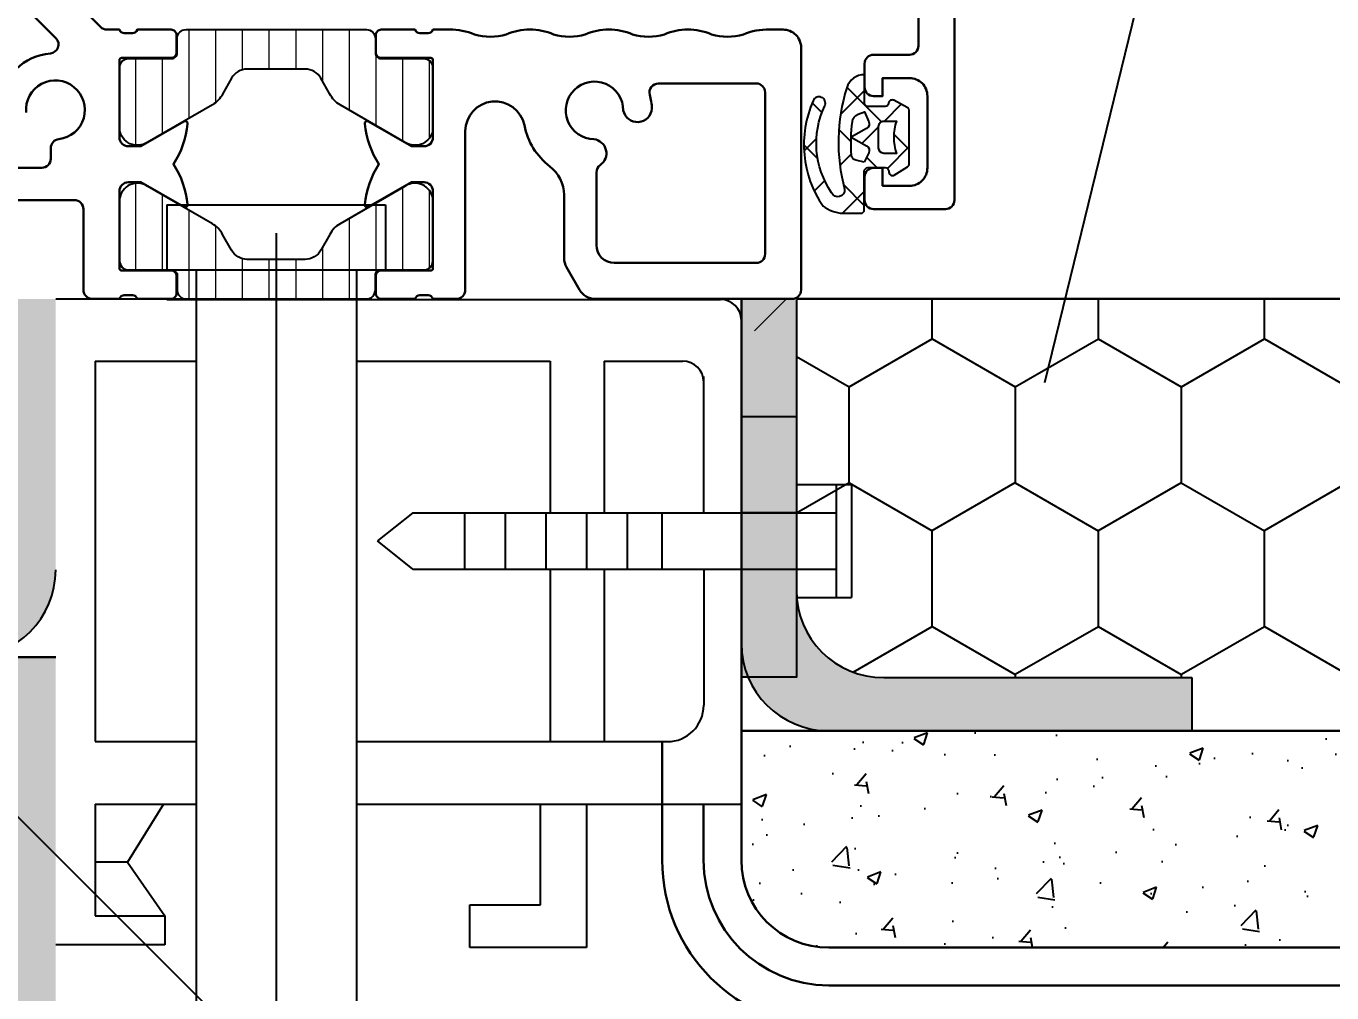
# Model space of a CAD drawing. Header units: millimetres. Extents: x 215300 to 349394, y -116838 to -1602.
# Drawn here: x 347043.9 to 347113.9, y -2805.4 to -2753.6 of the extents above; entities that cross this region are included whole.
import ezdxf
from ezdxf import colors
from ezdxf.entities.mleader import LeaderData, LeaderLine
from ezdxf.math import Vec2, Vec3

# ---------------------------------------------------------------- set-up
doc = ezdxf.new("R2010")
doc.units = ezdxf.units.MM
doc.linetypes.add('DASHED2', pattern=[9.525, 6.35, -3.175])
doc.linetypes.add('осевая', pattern=[2, 1.25, -0.25, 0.25, -0.25])
doc.layers.get('Defpoints').update_dxf_attribs({"color": 3, "lineweight": 35})
for name, color, linetype, lineweight in [('0S-Profile PVC-U', 254, 'Continuous', 25), ('0S-Shading PVC-U', 253, 'Continuous', 13), ('PDF _Геометрия', 7, 'Continuous', 0), ('АР_Оси_Разм', 7, 'Continuous', 15), ('АР_Тонкие', 250, 'Continuous', 5)]:
    doc.layers.add(name, color=color, linetype=linetype, lineweight=lineweight)
doc.layers.add('A-OKNO-RAM', color=140, linetype='Continuous')
doc.styles.add('Архитект', font='isocpeur.ttf', dxfattribs={"width": 0.8, "oblique": 8})
doc.styles.add('Архитектурный размер', font='isocpeur.ttf', dxfattribs={"width": 0.8, "oblique": 8})
doc.dimstyles.new('KK 100', dxfattribs={"dimscale": 100, "dimtxt": 3, "dimasz": 2, "dimexe": 1.5, "dimexo": 2, "dimtad": 1, "dimdec": 0, "dimrnd": 5, "dimtxsty": 'Архитект', "dimblk": 'OBLIQUE', "dimcen": 2.5, "dimdle": 1.5, "dimadec": 0, "dimazin": 0, "dimtfac": 1, "dimtdec": 0, "dimtmove": 0, "dimatfit": 3, "dimarcsym": 0})
pattern_1 = [(50, (282615.428, -28166.6356), (7.3761837, -0.64533214), [0.771285, -8.4841348]), (355, (282615.428, -28166.6356), (-1.4268904, 7.7353869), [0.617028, -6.7873079]), (100.451, (282616.043, -28166.6894), (5.94931996, 7.0900195), [0.655491, -7.2104012]), (46.1842, (282615.428, -28164.579), (10.9752858, -1.7021846), [1.1569275, -12.7262023]), (96.6356, (282616.343, -28164.721), (9.6118804, 10.0176177), [0.9832365, -10.8156018]), (351.184, (282615.428, -28164.579), (9.6118954, 10.0176), [0.925542, -10.1809618]), (21, (282616.4565, -28165.093), (6.1384924, -4.14046504), [0.771285, -8.4841348]), (326, (282616.4565, -28165.093), (2.5022035, 7.457292), [0.617028, -6.7873079]), (71.4514, (282616.968, -28165.438), (8.640679, 3.3168436), [0.655491, -7.2104012]), (37.5, (282615.4281, -28166.6356), (0.12504952, 3.42341375), [0, -6.70503747, 0, -6.89014587, 0, -6.81301737]), (7.5, (282615.428, -28166.6356), (2.70535446, 4.05605109), [0, -3.92841153, 0, -6.55078048, 0, -2.59665945]), (327.5, (282613.1349, -28166.6356), (5.48971077, -0.23194195), [0, -2.57094995, 0, -8.02136385, 0, -10.6437328]), (317.5, (282612.1065, -28166.6356), (5.99736554, 1.02945253), [0, -3.34223494, 0, -5.3270083, 0, -7.55859286])]

# ---------------------------------------------------------------- blocks, each defined once
blk = doc.blocks.new('_224073_171230_Bar')
at = {"layer": '0S-Shading PVC-U'}
h = blk.add_hatch(dxfattribs=at)
h.set_pattern_fill('ANSI31', color=256, scale=0.468, angle=45, style=0)
edge = h.paths.add_edge_path()
edge.add_arc((37.254027, 0.500007), 0.5, 269.9999572, 360.0000428)
edge.add_line((37.754027, 0.500007), (37.754027, 1.310339))
edge.add_arc((38.054027, 1.310339), 0.3, 89.9999572, 180.0000428, ccw=False)
edge.add_line((38.054027, 1.610339), (40.454025, 1.610007))
edge.add_arc((40.454028, 2.110003), 0.499996, 269.99960647, 360.00027894)
edge.add_line((40.954024, 2.110005), (40.954024, 5.586547))
edge.add_arc((39.964206, 5.444236), 0.999996, 8.18161232, 122.72701183)
edge.add_line((39.423571, 6.285489), (35.791862, 4.188721))
edge.add_arc((36.541866, 2.88968), 1.500005, 120.00006528, 152.00572101)
edge.add_line((35.21737, 3.593757), (34.721595, 2.710527))
edge.add_arc((33.84958, 3.200005), 0.999999, 269.99997962, 330.69368175, ccw=False)
edge.add_line((33.84958, 2.200006), (30.618469, 2.200006))
edge.add_arc((30.618469, 3.200005), 0.999999, 209.30631825, 270.00002038, ccw=False)
edge.add_line((29.746454, 2.710527), (29.25068, 3.593757))
edge.add_arc((27.926184, 2.88968), 1.500005, 27.99427899, 59.99993472)
edge.add_line((28.676188, 4.188721), (25.044479, 6.285489))
edge.add_arc((24.503844, 5.444236), 0.999996, 57.27298817, 171.81838768)
edge.add_line((23.514026, 5.586547), (23.514026, 2.110005))
edge.add_arc((24.014021, 2.110002), 0.499995, 179.99966377, 270.00033623)
edge.add_line((24.014024, 1.610007), (26.414023, 1.610339))
edge.add_arc((26.414023, 1.310339), 0.3, -0.0000428, 90.0000428, ccw=False)
edge.add_line((26.714023, 1.310339), (26.714023, 0.500007))
edge.add_arc((27.214023, 0.500007), 0.5, 179.9999572, 270.0000428)
edge.add_line((27.214023, 0.000007), (37.254027, 0.000007))
edge = h.paths.add_edge_path()
edge.add_ellipse((37.254027, 14.5), major_axis=(0, 0.5), ratio=1, start_angle=269.9999572, end_angle=360.0000428, ccw=False)
edge.add_line((37.754027, 14.5), (37.754027, 13.689669))
edge.add_ellipse((38.054027, 13.689669), major_axis=(0, 0.3), ratio=1, start_angle=89.9999572, end_angle=180.0000428)
edge.add_line((38.054027, 13.389669), (40.454025, 13.390001))
edge.add_ellipse((40.454028, 12.890005), major_axis=(0, 0.499996), ratio=1, start_angle=269.99966377, end_angle=360.00033623, ccw=False)
edge.add_line((40.954024, 12.890002), (40.954024, 9.413461))
edge.add_ellipse((39.964206, 9.555772), major_axis=(0, 0.999996), ratio=1, start_angle=147.27298817, end_angle=261.81838768, ccw=False)
edge.add_line((39.423571, 8.714519), (35.791862, 10.811286))
edge.add_ellipse((36.541866, 12.110327), major_axis=(0, 1.500005), ratio=1, start_angle=117.99427899, end_angle=149.99993472, ccw=False)
edge.add_line((35.21737, 11.40625), (34.721595, 12.28948))
edge.add_ellipse((33.84958, 11.800002), major_axis=(0, 0.999999), ratio=1, start_angle=299.30631825, end_angle=360.00002038)
edge.add_line((33.84958, 12.800001), (30.618469, 12.800001))
edge.add_ellipse((30.618469, 11.800002), major_axis=(0, 0.999999), ratio=1, start_angle=359.99997962, end_angle=420.69368175)
edge.add_line((29.746454, 12.28948), (29.25068, 11.40625))
edge.add_ellipse((27.926184, 12.110327), major_axis=(0, 1.500005), ratio=1, start_angle=210.00006528, end_angle=242.00572101, ccw=False)
edge.add_line((28.676188, 10.811286), (25.044479, 8.714519))
edge.add_ellipse((24.503844, 9.555772), major_axis=(0, 0.999996), ratio=1, start_angle=98.18161232, end_angle=212.72701183, ccw=False)
edge.add_line((23.514026, 9.413461), (23.514026, 12.890002))
edge.add_ellipse((24.014022, 12.890005), major_axis=(0, 0.499996), ratio=1, start_angle=-0.00027894, end_angle=90.00039353, ccw=False)
edge.add_line((24.014024, 13.390001), (26.414023, 13.389669))
edge.add_ellipse((26.414023, 13.689669), major_axis=(0, 0.3), ratio=1, start_angle=179.9999572, end_angle=270.0000428)
edge.add_line((26.714023, 13.689669), (26.714023, 14.5))
edge.add_ellipse((27.214023, 14.5), major_axis=(0, 0.5), ratio=1, start_angle=-0.0000428, end_angle=90.0000428, ccw=False)
edge.add_line((27.214023, 15), (37.254027, 15))
at = {"layer": '0S-Profile PVC-U', "extrusion": (0, 0, -1)}
blk.add_lwpolyline([(-37.254027, 15, 0.414214), (-37.754027, 14.5), (-37.754027, 13.689669), (-37.754027, 13.689669, -0.414214), (-38.054027, 13.389669), (-40.454025, 13.390001), (-40.454025, 13.390001, 0.414217), (-40.954024, 12.890002), (-40.954024, 9.413461), (-40.954024, 9.413461, 0.546041), (-39.423571, 8.714519), (-35.791862, 10.811286), (-35.791862, 10.811286, 0.140566), (-35.21737, 11.40625), (-34.721595, 12.28948), (-34.721595, 12.28948, -0.271196), (-33.84958, 12.800001), (-30.618469, 12.800001), (-30.618469, 12.800001, -0.271196), (-29.746454, 12.28948), (-29.25068, 11.40625), (-29.25068, 11.40625, 0.140566), (-28.676188, 10.811286), (-25.044479, 8.714519), (-25.044479, 8.714519, 0.546041), (-23.514026, 9.413461), (-23.514026, 12.890002), (-23.514026, 12.890002, 0.414217), (-24.014024, 13.390001), (-26.414023, 13.389669), (-26.414023, 13.389669, -0.414214), (-26.714023, 13.689669), (-26.714023, 14.5), (-26.714023, 14.5, 0.414214), (-27.214023, 15), (-37.254027, 15)], format="xyb", close=True, dxfattribs=at)
at = {"layer": '0S-Profile PVC-U'}
blk.add_lwpolyline([(37.254027, 0.000007, 0.414214), (37.754027, 0.500007), (37.754027, 1.310339), (37.754027, 1.310339, -0.414214), (38.054027, 1.610339), (40.454025, 1.610007), (40.454025, 1.610007, 0.414217), (40.954024, 2.110005), (40.954024, 5.586547), (40.954024, 5.586547, 0.546041), (39.423571, 6.285489), (35.791862, 4.188721), (35.791862, 4.188721, 0.140566), (35.21737, 3.593757), (34.721595, 2.710527), (34.721595, 2.710527, -0.271196), (33.84958, 2.200006), (30.618469, 2.200006), (30.618469, 2.200006, -0.271196), (29.746454, 2.710527), (29.25068, 3.593757), (29.25068, 3.593757, 0.140566), (28.676188, 4.188721), (25.044479, 6.285489), (25.044479, 6.285489, 0.546041), (23.514026, 5.586547), (23.514026, 2.110005), (23.514026, 2.110005, 0.414217), (24.014024, 1.610007), (26.414023, 1.610339), (26.414023, 1.610339, -0.414214), (26.714023, 1.310339), (26.714023, 0.500007), (26.714023, 0.500007, 0.414214), (27.214023, 0.000007), (37.254027, 0.000007)], format="xyb", close=True, dxfattribs=at)
blk = doc.blocks.new('_Oblique')
at = {"color": 0, "linetype": 'ByBlock', "lineweight": -2}
blk.add_line((-0.5, -0.5), (0.5, 0.5), dxfattribs=at)
blk = doc.blocks.new('*D37')
at = {"layer": 'Defpoints', "color": 0, "ltscale": 100, "transparency": 16777216}
for p in [(347042.591, -2748.97), (346996.387, -2768.224), (347042.504, -2768.224)]:
    blk.add_point(p, dxfattribs=at)
at = {"layer": 'АР_Оси_Разм', "color": 0, "lineweight": -2, "ltscale": 100, "transparency": 16777216}
for p, q in [((346996.387, -2748.97), (346996.387, -2548.97)), ((346842.591, -2748.97), (346846.387, -2748.97)), ((346996.387, -2748.97), (346996.387, -2768.224)), ((346842.504, -2768.224), (346846.387, -2768.224)), ((346996.387, -2768.224), (346996.387, -2968.224))]:
    blk.add_line(p, q, dxfattribs=at)
at = {"layer": 'АР_Оси_Разм', "color": 0, "lineweight": -2, "ltscale": 100, "transparency": 16777216, "xscale": 200, "yscale": 200, "zscale": 200}
for p, rotation in [((346996.387, -2748.97), 270), ((346996.387, -2768.224), 90)]:
    blk.add_blockref('_Oblique', p, dxfattribs=dict(at, rotation=rotation))
at = {"layer": 'АР_Оси_Разм', "color": 0, "lineweight": 9, "ltscale": 100, "transparency": 16777216, "insert": (346755.065, -2743.758), "char_height": 300, "attachment_point": 5, "rotation": 90, "style": 'Архитектурный размер'}
blk.add_mtext('14', dxfattribs=at)

msp = doc.modelspace()

# ---------------------------------------------------------------- hatches: boundary and pattern name
at = {"lineweight": 30}
h = msp.add_hatch(color=256, dxfattribs=at)
edge = h.paths.add_edge_path()
edge.add_line((347045.454, -2768.224), (347042.504, -2768.224))
edge.add_line((347042.504, -2768.224), (347042.504, -2779.91))
edge.add_arc((347037.821, -2779.91), 4.684, -90, 0, ccw=False)
edge.add_line((347037.821, -2784.594), (347006.195, -2784.594))
edge.add_line((347006.195, -2784.594), (347006.195, -2787.444))
edge.add_line((347006.195, -2787.444), (347040.77, -2787.444))
edge.add_arc((347040.77, -2782.761), 4.684, 270, 360)
edge.add_line((347045.454, -2782.761), (347045.454, -2768.224))
h = msp.add_hatch(color=256, dxfattribs=at)
edge = h.paths.add_edge_path()
edge.add_arc((347089.848, -2783.853), 4.684, 180, 270, ccw=False)
edge.add_line((347085.164, -2783.853), (347085.164, -2768.258))
edge.add_line((347085.164, -2768.258), (347082.215, -2768.258))
edge.add_line((347082.215, -2768.258), (347082.215, -2786.704))
edge.add_arc((347086.899, -2786.704), 4.684, 180, 270)
edge.add_line((347086.899, -2791.387), (347106.366, -2791.387))
edge.add_line((347106.366, -2791.387), (347106.366, -2788.537))
edge.add_line((347106.366, -2788.537), (347089.848, -2788.537))
at = {"ltscale": 100}
h = msp.add_hatch(dxfattribs=at)
h.set_pattern_fill('HONEY', color=256, scale=1.619496, angle=270, style=0)
h.set_pattern_definition([(270, (283120.4174, -28125.078), (4.45301488, -7.71284985), [5.1418999, -10.2837998]), (30, (283120.4174, -28125.078), (4.45301647, 7.71284893), [5.1418999, -10.2837998]), (330, (283120.4174, -28125.078), (8.90603135, -9.2e-07), [-10.2837998, 5.1418999])])
edge = h.paths.add_edge_path()
edge.add_line((347138.965, -2768.224), (347138.965, -2791.387))
edge.add_line((347138.965, -2791.387), (347106.366, -2791.387))
edge.add_line((347106.366, -2791.387), (347106.366, -2788.537))
edge.add_line((347106.366, -2788.537), (347089.848, -2788.537))
edge.add_arc((347089.851, -2783.85), 4.687, 184.65993, 269.9604, ccw=False)
edge.add_line((347085.18, -2784.231), (347085.164, -2768.224))
edge.add_line((347085.164, -2768.224), (347138.965, -2768.224))
at = {"lineweight": 30}
h = msp.add_hatch(color=256, dxfattribs=at)
h.paths.add_polyline_path([(347082.215, -2788.509), (347082.215, -2782.72), (347085.164, -2782.72), (347085.164, -2788.509)])
h.paths.add_polyline_path([(347085.164, -2774.536), (347085.164, -2779.692), (347082.215, -2779.692), (347082.215, -2774.536)])
at = {"ltscale": 100}
h = msp.add_hatch(dxfattribs=at)
h.set_pattern_fill('AR-CONC', color=256, scale=0.040487, style=0)
h.set_pattern_definition(pattern_1)
h.paths.add_polyline_path([(347045.454, -2807.261), (347045.454, -2787.444), (346834.899, -2787.444), (346834.899, -2807.261)])
h = msp.add_hatch(dxfattribs=at)
h.set_pattern_fill('AR-CONC', color=256, scale=0.040487, style=0)
h.set_pattern_definition(pattern_1)
h.paths.add_polyline_path([(347215.169, -2803.015), (347215.169, -2791.387), (347082.215, -2791.387), (347082.215, -2798.331, 0.414214), (347086.899, -2803.015)])

# ---------------------------------------------------------------- linework, layer by layer
for p, q in [((347051.421, -2763.173, 0), (347063.13, -2763.173, 0)), ((347051.421, -2763.173, 0), (347051.421, -2766.703, 0)), ((347063.13, -2763.173, 0), (347063.13, -2766.703, 0)), ((347051.42, -2766.674, 0), (347063.13, -2766.674, 0)), ((347052.978, -2766.674, 0), (347052.978, -2839.626, 0)), ((347061.573, -2766.674, 0), (347061.573, -2839.626, 0)), ((347045.454, -2768.224, 0), (347052.978, -2768.224, 0)), ((347051.421, -2768.258, 0), (347063.13, -2768.258, 0)), ((347061.573, -2768.258, 0), (347081.094, -2768.258, 0)), ((347085.164, -2768.258, 0), (347085.164, -2783.853, 0)), ((347082.215, -2769.38, 0), (347082.215, -2779.692, 0)), ((347047.576, -2771.565, 0), (347047.576, -2791.969, 0)), ((347047.576, -2771.565, 0), (347052.978, -2771.565, 0)), ((347061.573, -2771.565, 0), (347071.969, -2771.565, 0)), ((347071.969, -2771.565, 0), (347071.969, -2779.692, 0)), ((347074.866, -2771.565, 0), (347079.073, -2771.565, 0)), ((347074.866, -2771.565, 0), (347074.866, -2779.692, 0)), ((347080.195, -2779.692, 0), (347080.195, -2772.395, 0)), ((347085.164, -2778.182, 0), (347087.302, -2778.182, 0)), ((347087.302, -2778.182, 0), (347088.127, -2778.182, 0)), ((347087.302, -2778.182, 0), (347087.302, -2784.231, 0)), ((347088.127, -2778.182, 0), (347088.127, -2784.231, 0)), ((347064.599, -2779.692, 0), (347062.702, -2781.206, 0)), ((347064.599, -2779.692, 0), (347087.302, -2779.692, 0)), ((347067.374, -2779.692, 0), (347067.374, -2782.72, 0)), ((347069.555, -2779.692, 0), (347069.555, -2782.72, 0)), ((347071.735, -2779.692, 0), (347071.735, -2782.72, 0)), ((347073.916, -2779.692, 0), (347073.916, -2782.72, 0)), ((347076.097, -2779.692, 0), (347076.097, -2782.72, 0)), ((347077.969, -2782.72, 0), (347077.969, -2779.692, 0)), ((347064.599, -2782.72, 0), (347062.702, -2781.206, 0)), ((347064.599, -2782.72, 0), (347087.302, -2782.72, 0)), ((347071.969, -2782.72, 0), (347071.969, -2791.969, 0)), ((347074.866, -2782.72, 0), (347074.866, -2791.969, 0)), ((347080.195, -2782.72, 0), (347080.195, -2790.018, 0)), ((347085.18, -2784.231, 0), (347087.302, -2784.231, 0)), ((347087.302, -2784.231, 0), (347088.127, -2784.231, 0)), ((347089.848, -2788.537, 0), (347106.366, -2788.537, 0)), ((347106.366, -2788.537, 0), (347106.366, -2791.387, 0)), ((347047.576, -2791.969, 0), (347052.978, -2791.969, 0)), ((347061.573, -2791.969, 0), (347078.243, -2791.969, 0)), ((347047.576, -2795.318, 0), (347047.576, -2801.318, 0)), ((347047.576, -2795.318, 0), (347052.978, -2795.318, 0)), ((347051.226, -2795.318, 0), (347049.312, -2798.438, 0)), ((347061.573, -2795.318, 0), (347082.215, -2795.318, 0)), ((347071.437, -2800.723, 0), (347071.437, -2795.318, 0)), ((347073.911, -2795.318, 0), (347073.911, -2803.011, 0)), ((347049.312, -2798.438, 0), (347047.576, -2798.438, 0)), ((347049.312, -2798.438, 0), (347051.313, -2801.318, 0)), ((347067.664, -2803.011, 0), (347067.664, -2800.723, 0)), ((347067.664, -2800.723, 0), (347071.437, -2800.723, 0)), ((347047.576, -2801.318, 0), (347051.313, -2801.318, 0)), ((347051.313, -2801.318, 0), (347051.313, -2802.869, 0)), ((347051.313, -2802.869, 0), (347045.454, -2802.869, 0)), ((347073.911, -2803.011, 0), (347067.664, -2803.011, 0))]:
    msp.add_line(p, q, dxfattribs=at)
at = {"linetype": 'осевая', "ltscale": 100}
msp.add_line((347057.275, -2764.694, 0), (347057.275, -2865.546, 0), dxfattribs=at)
at = {"lineweight": 30}
for p, q in [((347082.215, -2768.258, 0), (347082.215, -2798.331, 0)), ((347215.169, -2768.224, 0), (347085.164, -2768.224, 0)), ((346834.899, -2787.444, 0), (347045.454, -2787.444, 0)), ((347082.215, -2791.387, 0), (347215.169, -2791.387, 0)), ((347077.969, -2798.331, 0), (347077.969, -2791.969, 0)), ((347086.899, -2803.015, 0), (347215.169, -2803.015, 0))]:
    msp.add_line(p, q, dxfattribs=at)
at = {"linetype": 'DASHED2', "lineweight": 30, "ltscale": 10}
for p, q in [((347080.191, -2795.318, 0), (347080.191, -2798.331, 0)), ((347086.899, -2805.039, 0), (347215.169, -2805.039, 0))]:
    msp.add_line(p, q, dxfattribs=at)
at = {"ltscale": 100, "elevation": 0}
for points in [[(347082.215, -2774.536), (347085.164, -2774.536), (347085.164, -2779.692), (347082.215, -2779.692)], [(347082.215, -2782.72), (347085.164, -2782.72), (347085.164, -2788.509), (347082.215, -2788.509)]]:
    msp.add_lwpolyline(points, close=True, dxfattribs=at)
at = {"ltscale": 100}
for centre, radius, start, end in [((347081.094, -2769.38, 0), 1.121, 0, 90), ((347079.073, -2772.686, 0), 1.121, 0, 90), ((347040.77, -2782.761, 0), 4.684, 270, 0), ((347089.848, -2783.853, 0), 4.684, 180, 270), ((347086.899, -2786.704, 0), 4.684, 180, 270), ((347078.243, -2790.018, 0), 1.951, 270, 0)]:
    msp.add_arc(centre, radius, start, end, dxfattribs=at)
at = {"lineweight": 30}
for radius in [8.93, 4.684]:
    msp.add_arc((347086.899, -2798.331, 0), radius, 180, 270, dxfattribs=at)
at = {"linetype": 'DASHED2', "lineweight": 30, "ltscale": 10}
msp.add_arc((347086.899, -2798.331, 0), 6.708, 180, 270, dxfattribs=at)
at = {"layer": 'A-OKNO-RAM', "color": 8, "extrusion": (0, 0, -1)}
for p, q in [((347088.808, -2757.057, 0), (347087.532, -2758.333, 0)), ((347087.877, -2756.877, 0), (347089.722, -2758.722, 0)), ((347086.016, -2757.717, 0), (347086.533, -2758.234, 0)), ((347090.782, -2757.785, 0), (347089.881, -2758.686, 0)), ((347086.244, -2759.621, 0), (347085.576, -2760.29, 0)), ((347087.441, -2759.142, 0), (347088.098, -2759.8, 0)), ((347089.573, -2758.994, 0), (347088.688, -2759.878, 0)), ((347090.388, -2759.388, 0), (347091.21, -2760.21, 0)), ((347085.566, -2759.969, 0), (347086.312, -2760.715, 0)), ((347091.21, -2760.059, 0), (347090.045, -2761.224, 0)), ((347088.119, -2760.448, 0), (347087.498, -2761.069, 0)), ((347088.932, -2760.633, 0), (347089.486, -2761.187, 0)), ((347086.684, -2761.883, 0), (347086.125, -2762.442, 0)), ((347088.807, -2762.462, 0), (347087.634, -2763.635, 0)), ((347087.688, -2762.091, 0), (347088.807, -2763.21, 0))]:
    msp.add_line(p, q, dxfattribs=at)
at = {"layer": 'A-OKNO-RAM', "color": 8, "extrusion": (0, 0, -1), "elevation": 0}
msp.add_lwpolyline([(-347091.21, -2760.976), (-347091.21, -2760.976), (-347091.21, -2758.13, -0.294257), (-347091.104, -2757.957), (-347091.104, -2757.957), (-347090.389, -2757.575, -0.496013), (-347090.111, -2757.714, 0.407966), (-347089.918, -2757.907), (-347089.918, -2757.907), (-347089, -2757.907, 0.418741), (-347088.808, -2757.715), (-347088.808, -2757.715), (-347088.808, -2756.2, -0.337108), (-347087.87, -2756.903, -0.14429), (-347087.753, -2762.345, 0.851582), (-347087.054, -2762.534, 0.264973), (-347086.685, -2757.871, -0.422482), (-347086.519, -2757.416, -0.422482), (-347086.069, -2757.595, -0.26177), (-347086.595, -2763.254, -0.135726), (-347087.644, -2763.636), (-347087.644, -2763.636), (-347088.612, -2763.636, -0.419074), (-347088.807, -2763.445), (-347088.807, -2763.445), (-347088.807, -2761.378, 0.417862), (-347088.999, -2761.187), (-347088.999, -2761.187), (-347089.931, -2761.187, 0.41541), (-347090.124, -2761.379, -0.648725), (-347090.416, -2761.587), (-347090.416, -2761.587), (-347091.115, -2761.14, -0.272276)], format="xyb", close=True, dxfattribs=at)
at = {"layer": 'A-OKNO-RAM', "color": 8, "elevation": 0}
for points in [[(347088.807, -2760.899), (347088.807, -2760.899), (347088.344, -2760.785, -0.324551), (347088.125, -2760.527, -0.048979), (347088.166, -2758.712, -0.281017), (347088.476, -2758.318), (347088.476, -2758.318), (347088.808, -2758.195), (347089.049, -2758.721, -0.390648), (347088.927, -2759.093), (347088.927, -2759.093), (347088.107, -2759.553), (347088.928, -2760.013, -0.393863), (347089.048, -2760.388), (347089.048, -2760.388)], [(347089.862, -2760.419), (347089.862, -2760.419, -0.414212), (347089.573, -2760.13), (347089.573, -2760.13), (347089.573, -2758.975, -0.414218), (347089.862, -2758.686), (347089.862, -2758.686), (347090.536, -2758.686, 0.177087), (347090.536, -2760.419), (347090.536, -2760.419)]]:
    msp.add_lwpolyline(points, format="xyb", close=True, dxfattribs=at)
at = {"layer": 'PDF _Геометрия', "lineweight": 30, "elevation": 0}
for points in [[(347093.634, -2664.735), (347093.634, -2762.929, -0.414214), (347093.153, -2763.41), (347093.153, -2763.41), (347089.302, -2763.41, -0.414214), (347088.821, -2762.929), (347088.821, -2762.929), (347088.821, -2761.678, -0.414214), (347089.302, -2761.196), (347089.302, -2761.196), (347089.783, -2761.196), (347089.783, -2762.159), (347091.227, -2762.159, 0.414214), (347092.19, -2761.196), (347092.19, -2761.196), (347092.19, -2757.345, 0.414214), (347091.227, -2756.383), (347091.227, -2756.383), (347089.783, -2756.383), (347089.783, -2757.345), (347089.302, -2757.345, -0.414214), (347088.821, -2756.864), (347088.821, -2756.864), (347088.821, -2755.613, -0.414214), (347089.302, -2755.131), (347089.302, -2755.131), (347091.227, -2755.131, 0.414214), (347091.709, -2754.65), (347091.709, -2754.65), (347091.709, -2749.451, 0.414214)], [(347043.612, -2749.393), (347047.862, -2753.643), (347047.862, -2753.643, 0.198912), (347048.202, -2753.784), (347048.869, -2753.784), (347048.869, -2753.784, 0.338212), (347049.132, -2753.976), (347049.569, -2753.976), (347049.569, -2753.976, 0.338181), (347049.832, -2753.784), (347051.642, -2753.784), (347051.642, -2753.784, -0.414214), (347051.931, -2754.072), (347051.931, -2755.016), (347051.931, -2755.016, -0.414214), (347051.642, -2755.305), (347048.985, -2755.305), (347048.985, -2755.305, 0.414214), (347048.869, -2755.42), (347048.869, -2759.56), (347048.869, -2759.56, 0.414214), (347049.351, -2760.041), (347050.024, -2760.041), (347052.328, -2758.711), (347052.328, -2758.711, -0.610538), (347052.527, -2758.839, -0.120938), (347051.764, -2761.004, -0.120938), (347052.527, -2763.168, -0.610538), (347052.328, -2763.296), (347050.024, -2761.966), (347049.351, -2761.966), (347049.351, -2761.966, 0.414214), (347048.869, -2762.448), (347048.869, -2766.587), (347048.869, -2766.587, 0.414214), (347048.985, -2766.703), (347051.642, -2766.703), (347051.642, -2766.703, -0.414214), (347051.931, -2766.992), (347051.931, -2767.935), (347051.931, -2767.935, -0.414214), (347051.642, -2768.224), (347049.832, -2768.224), (347049.832, -2768.224, 0.338181), (347049.569, -2768.031), (347049.132, -2768.031), (347049.132, -2768.031, 0.338212), (347048.869, -2768.224), (347047.425, -2768.224), (347047.425, -2768.224, -0.414514), (347046.944, -2767.743), (347046.944, -2763.41), (347046.944, -2763.41, 0.414521), (347046.462, -2762.929), (347043.093, -2762.929)]]:
    msp.add_lwpolyline(points, format="xyb", dxfattribs=at)
at = {"layer": 'PDF _Геометрия', "lineweight": 30, "extrusion": (0, 0, -1), "elevation": 0}
for points in [[(-347042.451, -2757.677, 0.355032), (-347045.168, -2755.059, -0.619173), (-347045.479, -2754.255), (-347042.64, -2751.415)], [(-347042.323, -2761.196), (-347044.709, -2761.196), (-347044.709, -2761.196, -0.414514), (-347045.191, -2760.715), (-347045.191, -2760.134), (-347045.191, -2760.134, 0.381133), (-347045.618, -2759.656, -0.663897), (-347046.435, -2756.863, -0.663897), (-347043.866, -2758.229, 0.808879)]]:
    msp.add_lwpolyline(points, format="xyb", dxfattribs=at)
msp.add_lwpolyline([(-347084.935, -2768.224, -0.414149), (-347085.417, -2767.743), (-347085.417, -2754.746), (-347085.417, -2754.746, -0.41422), (-347084.454, -2753.784), (-347083.716, -2753.785), (-347083.716, -2753.785, -0.106389), (-347082.321, -2754.04, 0.150725), (-347080.618, -2754.04, -0.203456), (-347078.085, -2754.04, 0.150737), (-347076.383, -2754.04, -0.203402), (-347073.849, -2754.04, 0.150738), (-347072.147, -2754.04, -0.203456), (-347069.614, -2754.04, 0.150737), (-347067.911, -2754.04, -0.102422), (-347066.569, -2753.784), (-347065.682, -2753.784), (-347065.682, -2753.784, 0.338212), (-347065.419, -2753.976), (-347064.982, -2753.976), (-347064.982, -2753.976, 0.338181), (-347064.719, -2753.784), (-347062.909, -2753.784), (-347062.909, -2753.784, -0.414214), (-347062.62, -2754.072), (-347062.62, -2755.016), (-347062.62, -2755.016, -0.414214), (-347062.909, -2755.305), (-347065.566, -2755.305), (-347065.566, -2755.305, 0.414214), (-347065.682, -2755.42), (-347065.682, -2759.56), (-347065.682, -2759.56, 0.414214), (-347065.2, -2760.041), (-347064.526, -2760.041), (-347062.223, -2758.711), (-347062.223, -2758.711, -0.610538), (-347062.024, -2758.839, -0.120938), (-347062.787, -2761.004, -0.120938), (-347062.024, -2763.168, -0.610538), (-347062.223, -2763.296), (-347064.526, -2761.966), (-347065.2, -2761.966), (-347065.2, -2761.966, 0.414214), (-347065.682, -2762.448), (-347065.682, -2766.587), (-347065.682, -2766.587, 0.414214), (-347065.566, -2766.703), (-347062.909, -2766.703), (-347062.909, -2766.703, -0.414214), (-347062.62, -2766.992), (-347062.62, -2767.935), (-347062.62, -2767.935, -0.414214), (-347062.909, -2768.224), (-347064.719, -2768.224), (-347064.719, -2768.224, 0.338181), (-347064.982, -2768.031), (-347065.419, -2768.031), (-347065.419, -2768.031, 0.338212), (-347065.682, -2768.224), (-347066.933, -2768.224), (-347066.933, -2768.224, -0.414489), (-347067.414, -2767.743), (-347067.414, -2759.234), (-347067.414, -2759.234, 0.904685), (-347070.583, -2758.917, -0.18496), (-347071.944, -2761.116, 0.235207), (-347072.709, -2762.652), (-347072.709, -2766.04), (-347072.709, -2766.04, -0.131644), (-347072.838, -2766.522), (-347073.543, -2767.743), (-347073.543, -2767.743, -0.267046), (-347074.377, -2768.224), (-347084.935, -2768.224)], format="xyb", close=True, dxfattribs=at)
at = {"layer": 'PDF _Геометрия', "lineweight": 30, "elevation": 0}
msp.add_lwpolyline([(347083.491, -2765.817, -0.414133), (347083.01, -2766.298), (347075.405, -2766.298), (347075.405, -2766.298, -0.413974), (347074.442, -2765.336), (347074.444, -2761.44), (347074.444, -2761.44, -0.245787), (347074.651, -2761.045, 0.687062), (347074.313, -2759.661, -0.664786), (347073.261, -2757.015, -0.664786), (347075.886, -2758.117, 0.881814), (347077.419, -2758.015, 0.060335), (347077.306, -2757.283, -0.49702), (347077.769, -2756.672), (347083.01, -2756.672), (347083.01, -2756.672, -0.414169), (347083.491, -2757.153), (347083.491, -2765.817)], format="xyb", close=True, dxfattribs=at)
at = {"layer": 'PDF _Геометрия', "lineweight": 9, "elevation": 0}
msp.add_lwpolyline([(347082.927, -2769.931), (347084.612, -2768.238)], dxfattribs=at)
at = {"layer": 'АР_Тонкие', "linetype": 'ByBlock', "lineweight": -2, "extrusion": (0, 0, -1), "elevation": 0}
msp.add_lwpolyline([(-347098.493, -2772.708), (-347135.482, -2621.304)], dxfattribs=at)

# ---------------------------------------------------------------- block references
at = {"layer": 'A-OKNO-RAM', "color": 8, "extrusion": (0, 0, -1), "xscale": -0.9626896439692565, "yscale": 0.9626896439692565, "zscale": 0.9626896439692565}
msp.add_blockref('_224073_171230_Bar', (-347026.246, -2768.224, 0), dxfattribs=at)

# ---------------------------------------------------------------- dimensions: what is measured, and where the dimension line sits
at = {"layer": 'АР_Оси_Разм', "lineweight": 9, "ltscale": 100}
dim = msp.add_linear_dim(base=(346996.387, -2768.224, 0), p1=(347042.591, -2748.97, 0), p2=(347042.504, -2768.224, 0), angle=90, text='14', dimstyle='KK 100', override={"dimtxsty": 'Архитектурный размер', "dimtmove": 1}, dxfattribs=at)
dim.commit()
dim.dimension.update_dxf_attribs({"geometry": '*D37', "text_midpoint": (346967.565, -2743.758, 0), "dimtype": 160})

# ---------------------------------------------------------------- leaders
at = {"layer": 'АР_Тонкие'}
ml = msp.add_multileader_mtext('Standard', dxfattribs=at)
ml.set_content('\\pxsm1,ql;Пароизоляционная лента', color=256, style='Архитект')
ml.set_leader_properties()
ml.build(insert=Vec2(0, 0))
ml.multileader.update_dxf_attribs({"text_left_attachment_type": 6, "text_right_attachment_type": 6, "dogleg_length": 100, "arrow_head_size": 17.36})
ctx = ml.context
ctx.base_point, ctx.char_height, ctx.arrow_head_size, ctx.landing_gap_size, ctx.plane_origin, ctx.plane_x_axis = Vec3(346958.563, -2582.663, 0), 17.36001, 17.36, 1.736, Vec3(343971.563, -4152.929, 0), Vec3(-1, 0)
ctx.left_attachment, ctx.right_attachment = 6, 6
notes = []
notes.append((ctx, [(1, (1, 1, 0), (346965.507, -2582.663, 0), (-1, 0), 6.944, [(0, [(347042.504, -2779.91, 0)], 0, [])])]))
ctx.mtext.insert, ctx.mtext.width, ctx.mtext.defined_height, ctx.mtext.flow_direction = Vec3(346735.651, -2560.095, 0), 590.14357, 79.365, 5
ml = msp.add_multileader_mtext('Standard', dxfattribs=at)
ml.set_content('\\pxsm1,ql;Пенный утеплитель', color=256, style='Архитект')
ml.set_leader_properties()
ml.build(insert=Vec2(0, 0))
ml.multileader.update_dxf_attribs({"text_left_attachment_type": 6, "text_right_attachment_type": 6, "dogleg_length": 100, "arrow_head_size": 17.36})
ctx = ml.context
ctx.base_point, ctx.char_height, ctx.arrow_head_size, ctx.landing_gap_size, ctx.plane_origin, ctx.plane_x_axis = Vec3(346949.445, -2625.666, 0), 17.36001, 17.36, 1.736, Vec3(343885.51, -4363.28, 0), Vec3(-1, 0)
ctx.left_attachment, ctx.right_attachment = 6, 6
notes.append((ctx, [(1, (1, 1, 0), (346956.389, -2625.666, 0), (-1, 0), 6.944, [(0, [(347018.592, -2775.452, 0)], 0, [])])]))
ctx.mtext.insert, ctx.mtext.width, ctx.mtext.defined_height, ctx.mtext.flow_direction = Vec3(346775.836, -2603.098, 0), 590.14357, 79.365, 5
for ctx, leaders in notes:
    for number, flags, end, landing, length, lines in leaders:
        leader = LeaderData()
        leader.index, (leader.has_last_leader_line, leader.has_dogleg_vector, leader.attachment_direction) = number, flags
        leader.last_leader_point, leader.dogleg_vector, leader.dogleg_length = Vec3(end), Vec3(landing), length
        for number, points, colour, breaks in lines:
            line = LeaderLine()
            line.index, line.vertices, line.color, line.breaks = number, Vec3.list(points), colors.encode_raw_color(colour), breaks
            leader.lines.append(line)
        ctx.leaders.append(leader)

doc.saveas('drawing.dxf')
